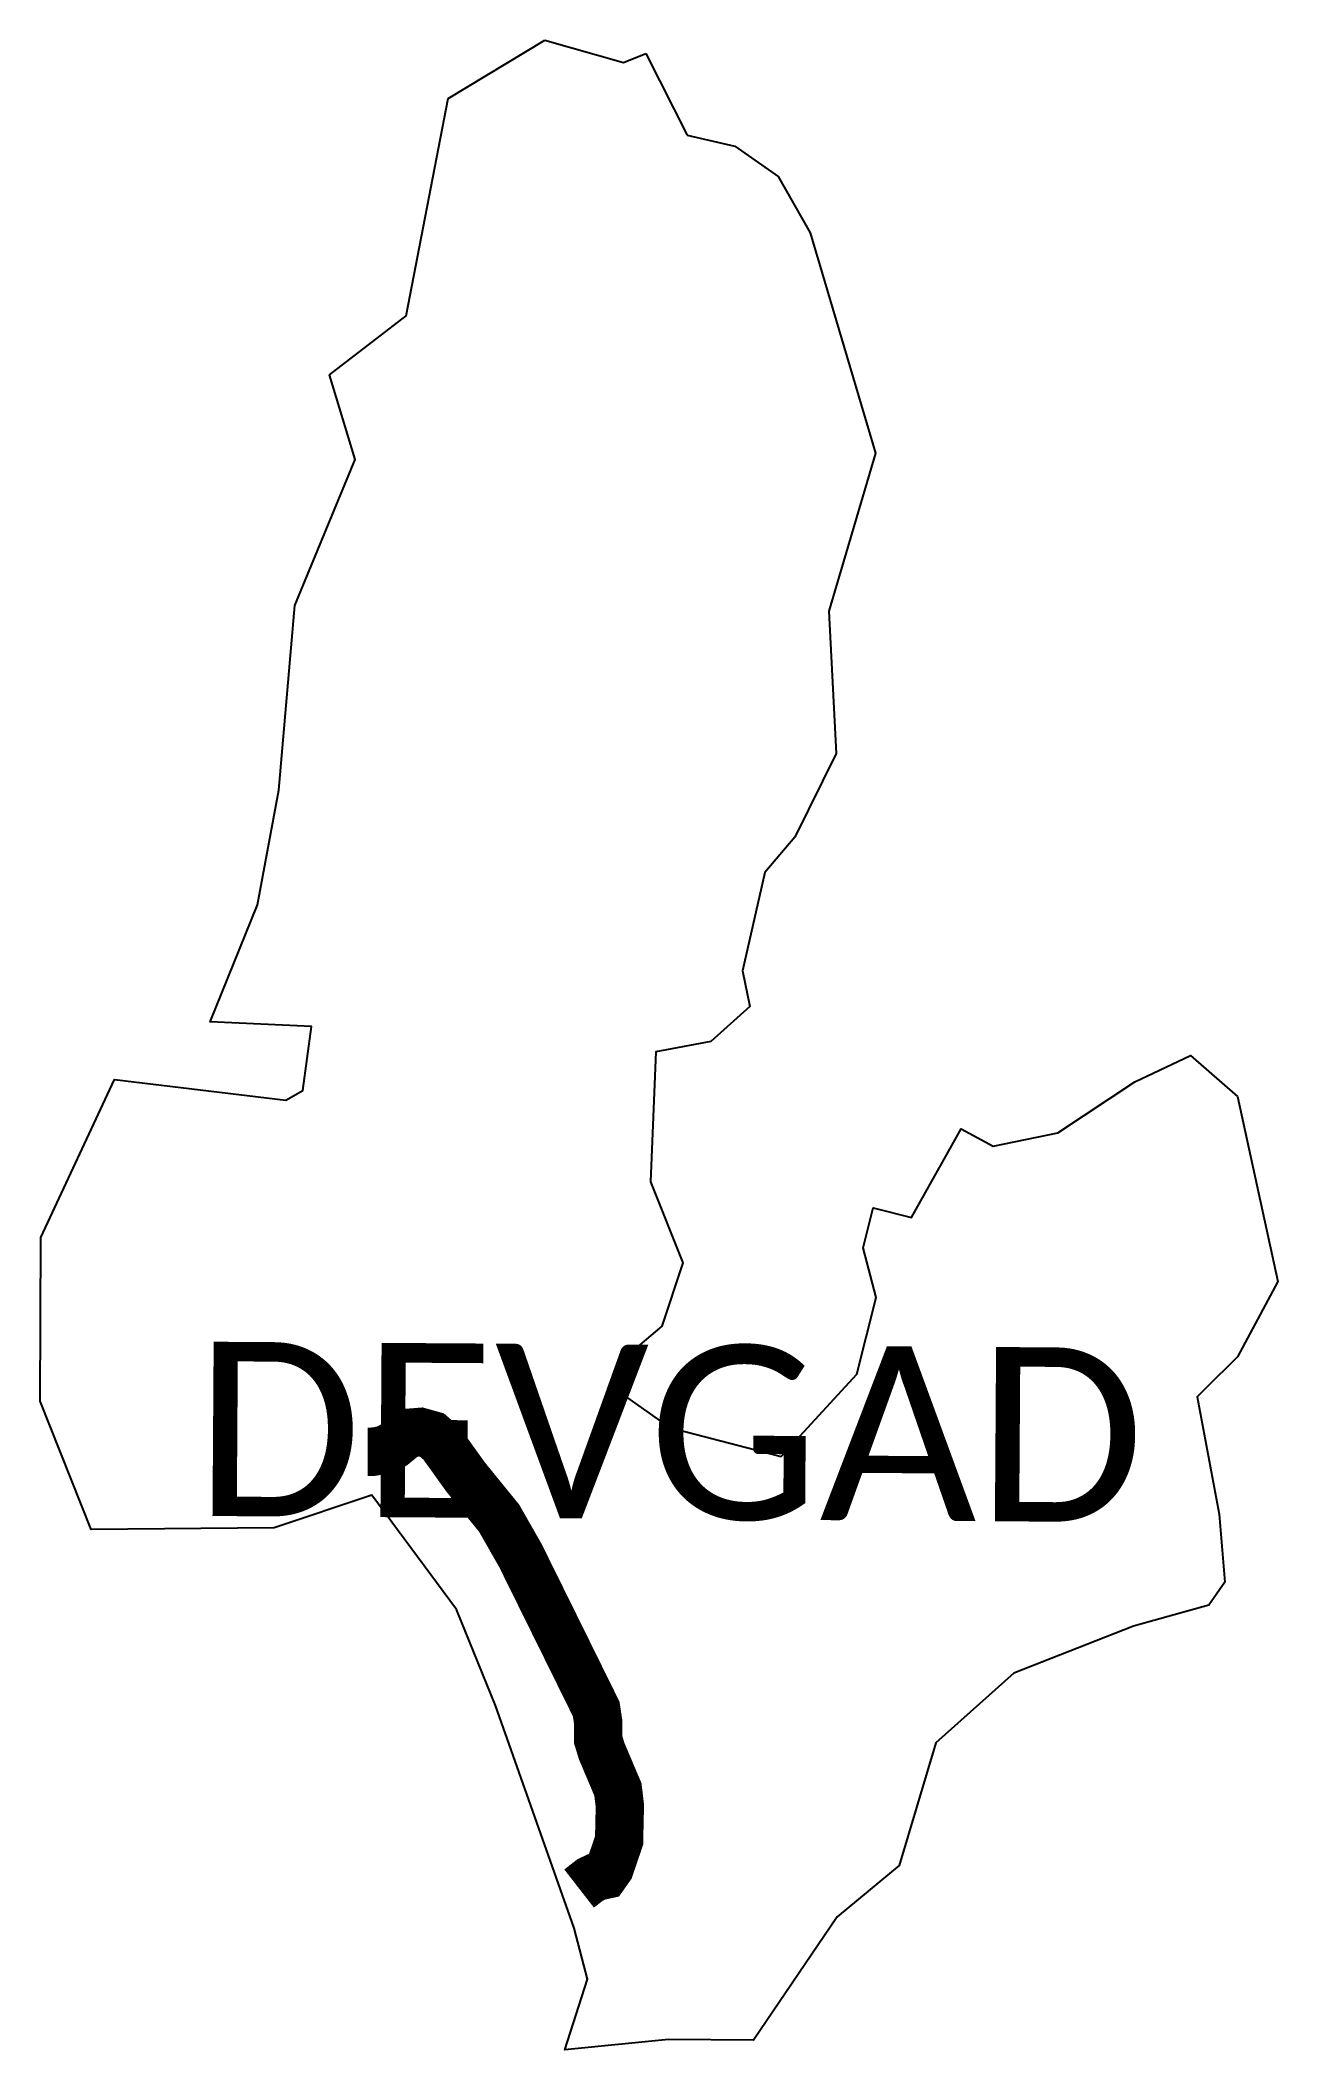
# Model space of a CAD drawing. Header units: metres. Extents: x 325581 to 326861, y 1810568 to 1812648.
import ezdxf

# ---------------------------------------------------------------- set-up
doc = ezdxf.new("R2010")
doc.units = ezdxf.units.M
for name, color, linetype in [('UNPROTECTED', 130, 'Continuous'), ('village', 3, 'Continuous'), ('VILLAGE NAME', 250, 'Continuous')]:
    doc.layers.add(name, color=color, linetype=linetype)

msp = doc.modelspace()

# ---------------------------------------------------------------- linework, layer by layer
at = {"color": 3}
for points in [[(326250.3, 1812549.6), (326299.7, 1812538.2), (326344.3, 1812506.8), (326377.5, 1812448.6), (326445.2, 1812220.5), (326396.7, 1812057.2), (326404.3, 1811909.8), (326361.8, 1811823.1), (326330.7, 1811786.5), (326307.6, 1811684.9), (326315.1, 1811647.9), (326274.6, 1811611.9), (326217.9, 1811601), (326212.3, 1811466.7), (326245.8, 1811382.7), (326224, 1811317.1), (326183.1, 1811282.3), (326181.7, 1811247.9), (326231.9, 1811212.2), (326347.4, 1811182.4), (326425.8, 1811267.4), (326445.7, 1811346.8), (326432.5, 1811398.4), (326442.7, 1811439.8), (326482.4, 1811429.7), (326533.8, 1811521.3), (326567, 1811503.6), (326633.7, 1811517.1), (326713.4, 1811570.2), (326771.1, 1811597.3), (326819.7, 1811554.8), (326861.4, 1811363.4), (326819.8, 1811285.5), (326786, 1811252), (326778, 1811244.1), (326800.8, 1811122.8), (326806.6, 1811052.2), (326790.1, 1811028.6), (326712.1, 1811006.7), (326588.4, 1810958.2), (326507.7, 1810886), (326469.7, 1810759.1), (326405.5, 1810706), (326318.8, 1810578.2), (326231, 1810578.9), (326123.6, 1810568.3), (326147.1, 1810641.3), (326133.2, 1810694.2), (326052, 1810924.5), (326011.5, 1811023.9), (325924.1, 1811142.4), (325822.8, 1811108.4), (325633.4, 1811106.6), (325580.8, 1811239.7), (325581.6, 1811409.1), (325657.6, 1811572.6), (325834.9, 1811551.2), (325852.6, 1811560.9), (325861.4, 1811627.3), (325756.8, 1811632.2), (325805.8, 1811753.1), (325827.6, 1811871.7), (325844.4, 1812063.1), (325906.8, 1812213.9), (325880.3, 1812301.7), (325959.3, 1812362.6), (326002.8, 1812587.8), (326103.1, 1812648)], [(326103.1, 1812648), (326184.3, 1812624.9), (326207.3, 1812634.3)]]:
    msp.add_lwpolyline(points, dxfattribs=at)
at = {"layer": 'UNPROTECTED', "flags": 128}
msp.add_lwpolyline([(325919.6, 1811187, 50, 50, 0), (325923.7, 1811187, 50, 50, 0), (325930.4, 1811188.1, 50, 50, 0), (325937.1, 1811189.3, 50, 50, 0), (325946.5, 1811194.1, 50, 50, 0), (325956, 1811202, 50, 50, 0), (325965.2, 1811207.1, 50, 50, 0), (325974.1, 1811207.8, 50, 50, 0), (325986.3, 1811204.4, 50, 50, 0), (325996.1, 1811195.8, 50, 50, 0), (326020.9, 1811161.2, 50, 50, 0), (326055.7, 1811118.4, 50, 50, 0), (326077.7, 1811079.8, 50, 50, 0), (326103.5, 1811027.6, 50, 50, 0), (326134.4, 1810965, 50, 50, 0), (326156.1, 1810921, 50, 50, 0), (326158.2, 1810907.2, 50, 50, 0), (326158.2, 1810889.1, 50, 50, 0), (326161.9, 1810877.1, 50, 50, 0), (326178.6, 1810837.7, 50, 50, 0), (326180.6, 1810820.8, 50, 50, 0), (326179.8, 1810784.9, 50, 50, 0), (326170.2, 1810756.8, 50, 50, 0), (326164.9, 1810749.3, 50, 50, 0), (326157.5, 1810747.7, 50, 50, 0), (326150, 1810744.2, 50, 50, 0), (326138.4, 1810735.2, 0, 0, 0)], format="xyseb", dxfattribs=at)
at = {"layer": 'village'}
msp.add_lwpolyline([(326207.3, 1812634.3), (326250.3, 1812549.6)], dxfattribs=at)

# ---------------------------------------------------------------- texts
at = {"layer": 'VILLAGE NAME', "insert": (325741.2, 1811301.2), "char_height": 180.345, "attachment_point": 1, "rotation": 359.6139}
msp.add_mtext_dynamic_manual_height_columns('{\\fCalibri|b0|i0|c0|p34;DEVGAD}', width=1779.605, gutter_width=901.7, heights=[0], dxfattribs=at)

doc.saveas('drawing.dxf')
